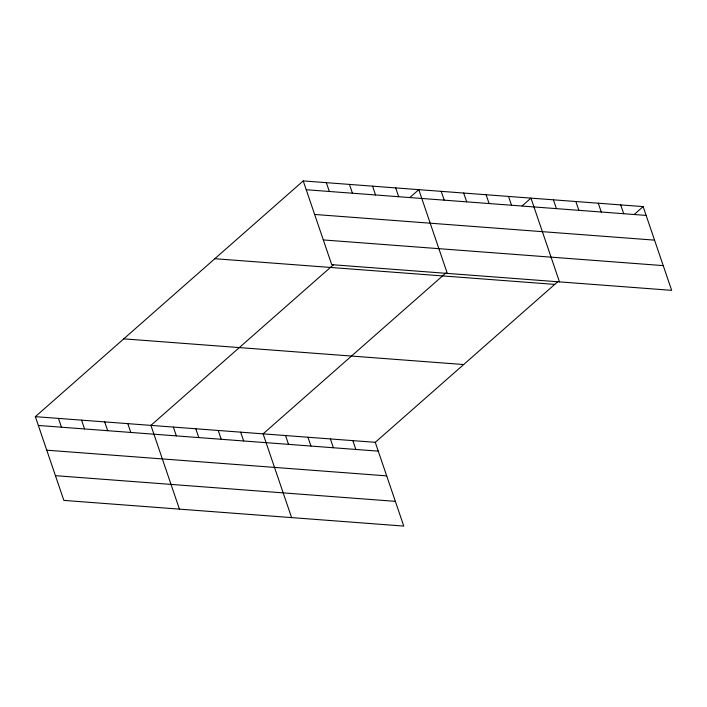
<?xml version="1.0" encoding="UTF-8"?>
<svg xmlns="http://www.w3.org/2000/svg" width="707" height="707" viewBox="0 0 707 707"><rect width="100%" height="100%" fill="white"/><g stroke="black" fill="none" stroke-linecap="round" stroke-linejoin="round"><path stroke-width="1.06" d="M35.35 416.653L375.267 442.326L403.777 526.079L63.86 500.397L35.35 416.653L303.223 180.921L643.14 206.603L671.65 290.347L331.733 264.674L303.223 180.921M333.607 264.612L150.918 425.384L179.437 509.128M409.954 197.43L418.791 189.653L447.301 273.406M445.781 273.088L263.092 433.859L291.602 517.604M522.128 205.905L530.966 198.128L559.476 281.872M375.267 442.326L557.956 281.563M634.303 214.38L643.14 206.603M306.219 189.732L646.136 215.414M314.642 214.46L654.558 240.141M323.311 239.938L663.228 265.62M214.822 258.709L554.739 284.391M123.752 338.856L463.668 364.538M38.355 425.464L378.272 451.146M46.768 450.191L386.685 475.873M55.446 475.67L395.363 501.351M620.702 204.906L623.707 213.717M598.272 203.209L601.268 212.02M575.834 201.513L578.839 210.333M553.404 199.825L556.4 208.636M508.527 196.431L511.532 205.242M486.098 194.734L489.094 203.545M463.659 193.038L466.664 201.857M441.23 191.35L444.226 200.161M395.681 187.903L398.677 196.723M372.562 186.162L375.567 194.973M349.452 184.412L352.448 193.223M326.334 182.662L329.338 191.482M352.837 440.638L355.833 449.449M330.399 438.941L333.404 447.752M307.96 437.244L310.965 446.055M285.531 435.547L288.527 444.367M240.663 432.163L243.659 440.974M218.224 430.466L221.229 439.277M195.795 428.769L198.791 437.58M173.356 427.072L176.361 435.892M127.808 423.634L130.804 432.445M104.689 421.885L107.694 430.704M81.579 420.144L84.575 428.955M58.46 418.394L61.465 427.214"/></g></svg>
